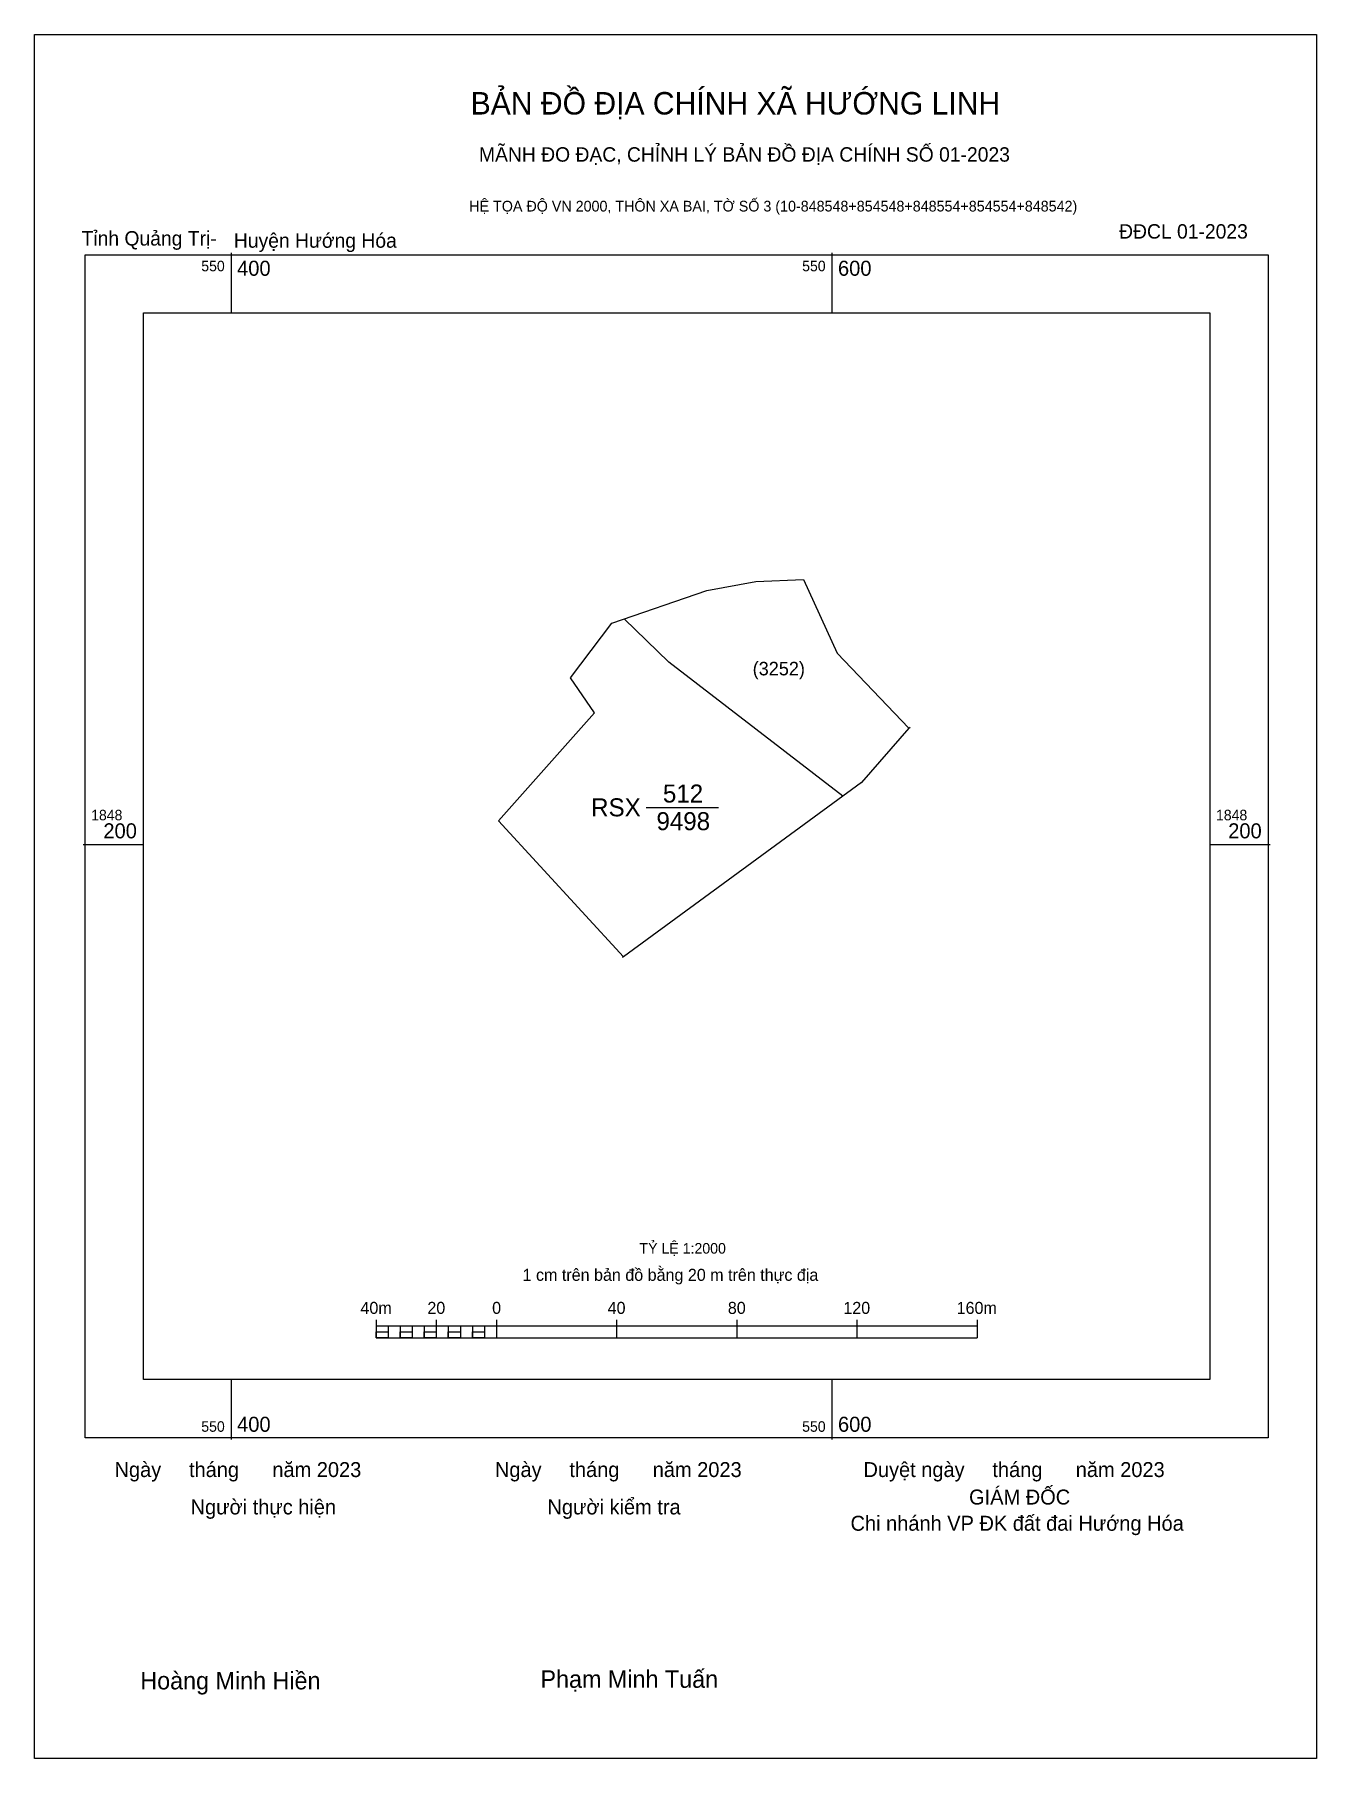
# Model space of a CAD drawing. Extents: x 550335 to 550761, y 1847896 to 1848470.
import ezdxf

# ---------------------------------------------------------------- set-up
doc = ezdxf.new("R2010")
doc.units = 0
for name, color, linetype in [('Level 10', 7, 'Continuous'), ('Level 13', 7, 'Continuous'), ('Level 15', 7, 'Continuous'), ('Level 22', 7, 'Continuous'), ('Level 23', 7, 'Continuous'), ('Level 27', 7, 'Continuous'), ('Level 6', 7, 'Continuous'), ('Level 62', 7, 'Continuous'), ('Level 63', 7, 'Continuous'), ('Level 9', 7, 'Continuous')]:
    doc.layers.add(name, color=color, linetype=linetype)

msp = doc.modelspace()

# ---------------------------------------------------------------- linework, layer by layer
at = {"layer": 'Level 10'}
msp.add_lwpolyline([(550590.56, 1848288.17), (550601.68, 1848263.68), (550625.6, 1848238.62), (550609.88, 1848220.63), (550530.61, 1848162.6), (550489.02, 1848207.8), (550520.97, 1848243.73), (550512.95, 1848255.45), (550526.69, 1848273.65), (550558.38, 1848284.5), (550574.63, 1848287.52)], close=True, dxfattribs=at)
at = {"layer": 'Level 15'}
msp.add_lwpolyline([(550334.57, 1848469.56), (550761.28, 1848469.56), (550761.28, 1847895.73), (550334.57, 1847895.73)], close=True, dxfattribs=at)
at = {"layer": 'Level 22'}
for p, q in [((550625.61, 1848238.62), (550625.98, 1848238.98)), ((550530.61, 1848162.6), (550530.19, 1848162.29))]:
    msp.add_line(p, q, dxfattribs=at)
at = {"layer": 'Level 23'}
msp.add_line((550538.18, 1848212.32), (550562.24, 1848212.32), dxfattribs=at)
at = {"layer": 'Level 27'}
for p, q in [((550609.88, 1848220.63), (550609.86, 1848220.62)), ((550609.88, 1848220.63), (550609.89, 1848220.64)), ((550530.61, 1848162.6), (550530.59, 1848162.59))]:
    msp.add_line(p, q, dxfattribs=at)
at = {"layer": 'Level 6'}
msp.add_lwpolyline([(550603.64, 1848216.06), (550545.72, 1848260.61), (550530.83, 1848275.07)], dxfattribs=at)
at = {"layer": 'Level 62'}
msp.add_lwpolyline([(550370.8, 1848376.88), (550725.82, 1848376.88), (550725.82, 1848021.86), (550370.8, 1848021.86)], close=True, dxfattribs=at)
at = {"layer": 'Level 63'}
for p, q in [((550400, 1848396.88), (550400, 1848376.88)), ((550600, 1848396.88), (550600, 1848376.88)), ((550350.8, 1848200), (550370.8, 1848200)), ((550725.82, 1848200), (550745.82, 1848200)), ((550448.31, 1848041.72), (550448.31, 1848035.72)), ((550448.31, 1848039.72), (550648.31, 1848039.72)), ((550452.31, 1848039.72), (550452.31, 1848035.72)), ((550456.31, 1848039.72), (550456.31, 1848035.72)), ((550460.31, 1848039.72), (550460.31, 1848035.72)), ((550464.31, 1848039.72), (550464.31, 1848035.72)), ((550468.31, 1848041.72), (550468.31, 1848035.72)), ((550468.31, 1848039.72), (550468.31, 1848035.72)), ((550472.31, 1848039.72), (550472.31, 1848035.72)), ((550476.31, 1848039.72), (550476.31, 1848035.72)), ((550480.31, 1848039.72), (550480.31, 1848035.72)), ((550484.31, 1848039.72), (550484.31, 1848035.72)), ((550488.31, 1848041.72), (550488.31, 1848035.72)), ((550488.31, 1848039.72), (550488.31, 1848035.72)), ((550528.31, 1848041.72), (550528.31, 1848035.72)), ((550568.31, 1848041.72), (550568.31, 1848035.72)), ((550608.31, 1848041.72), (550608.31, 1848035.72)), ((550648.31, 1848041.72), (550648.31, 1848035.72)), ((550448.31, 1848035.72), (550648.31, 1848035.72)), ((550400, 1848021.86), (550400, 1848001.86)), ((550600, 1848021.86), (550600, 1848001.86))]:
    msp.add_line(p, q, dxfattribs=at)
for points in [[(550351.42, 1848396.25), (550745.2, 1848396.25), (550745.2, 1848002.48), (550351.42, 1848002.48)], [(550448.31, 1848037.72), (550452.31, 1848037.72), (550452.31, 1848035.72), (550448.31, 1848035.72)], [(550448.31, 1848037.72), (550452.31, 1848037.72), (550452.31, 1848035.72), (550448.31, 1848035.72)], [(550456.31, 1848037.72), (550460.31, 1848037.72), (550460.31, 1848035.72), (550456.31, 1848035.72)], [(550464.31, 1848037.72), (550468.31, 1848037.72), (550468.31, 1848035.72), (550464.31, 1848035.72)], [(550472.31, 1848037.72), (550476.31, 1848037.72), (550476.31, 1848035.72), (550472.31, 1848035.72)], [(550480.31, 1848037.72), (550484.31, 1848037.72), (550484.31, 1848035.72), (550480.31, 1848035.72)]]:
    msp.add_lwpolyline(points, close=True, dxfattribs=at)

# ---------------------------------------------------------------- texts
at = {"layer": 'Level 13'}
for s, p in [('RSX', (550519.85, 1848209.32)), ('512', (550543.74, 1848213.92)), ('9498', (550541.59, 1848204.72))]:
    msp.add_text(s, height=6, dxfattribs=at).set_placement(p)
at = {"layer": 'Level 6'}
msp.add_text('TỶ LỆ 1:2000', height=3.5158, dxfattribs=at).set_placement((550535.94, 1848063.78))
at = {"layer": 'Level 63'}
for s, height, p in [('BẢN ĐỒ ĐỊA CHÍNH XÃ HƯỚNG LINH', 7.4873, (550479.75, 1848442.92)), ('MÃNH ĐO ĐẠC, CHỈNH LÝ BẢN ĐỒ ĐỊA CHÍNH SỐ 01-2023', 4.8044, (550482.51, 1848427.23)), ('HỆ TỌA ĐỘ VN 2000, THÔN XA BAI, TỜ SỐ 3 (10-848548+854548+848554+854554+848542)', 3.5565, (550479.28, 1848410.64)), ('550', 3.5, (550390.08, 1848390.75)), ('400', 5, (550402, 1848389.25)), ('550', 3.5, (550590.08, 1848390.75)), ('600', 5, (550602, 1848389.25)), ('1848', 3.5, (550353.42, 1848208)), ('1848', 3.5, (550727.82, 1848208)), ('200', 5, (550357.49, 1848202)), ('200', 5, (550731.88, 1848202)), ('1 cm trên bản đồ bằng 20 m trên thực địa', 4, (550497.03, 1848054.72)), ('40m', 4, (550443.06, 1848043.72)), ('20', 4, (550465.34, 1848043.72)), ('0', 4, (550486.89, 1848043.72)), ('40', 4, (550525.34, 1848043.72)), ('80', 4, (550565.34, 1848043.72)), ('120', 4, (550603.79, 1848043.72)), ('160m', 4, (550641.5, 1848043.72)), ('550', 3.5, (550390.08, 1848004.48)), ('400', 5, (550402, 1848004.48)), ('550', 3.5, (550590.08, 1848004.48)), ('600', 5, (550602, 1848004.48)), ('Ngày     tháng      năm 2023', 4.9766, (550361.21, 1847989.41)), ('Ngày     tháng      năm 2023', 4.9766, (550487.82, 1847989.41)), ('Duyệt ngày     tháng      năm 2023', 4.9766, (550610.49, 1847989.41)), ('GIÁM ĐỐC', 4.977, (550645.64, 1847980.27)), ('Người thực hiện', 4.9766, (550386.53, 1847976.97)), ('Người kiểm tra', 4.9766, (550505.31, 1847976.97)), ('Chi nhánh VP ĐK đất đai Hướng Hóa', 4.9766, (550606.18, 1847971.54)), ('Hoàng Minh Hiền', 5.8048, (550369.79, 1847918.74)), ('Phạm Minh Tuấn', 5.8048, (550502.99, 1847919.26))]:
    msp.add_text(s, height=height, dxfattribs=at).set_placement(p)
at = {"layer": 'Level 9'}
for s, height, p in [('Tỉnh Quảng Trị-', 4.8044, (550350.23, 1848399.3)), ('Huyện Hướng Hóa', 4.8044, (550400.93, 1848398.58)), ('ĐĐCL 01-2023', 4.8044, (550695.57, 1848401.62)), ('(3252)', 4.5, (550573.61, 1848256.25))]:
    msp.add_text(s, height=height, dxfattribs=at).set_placement(p)

doc.saveas('drawing.dxf')
